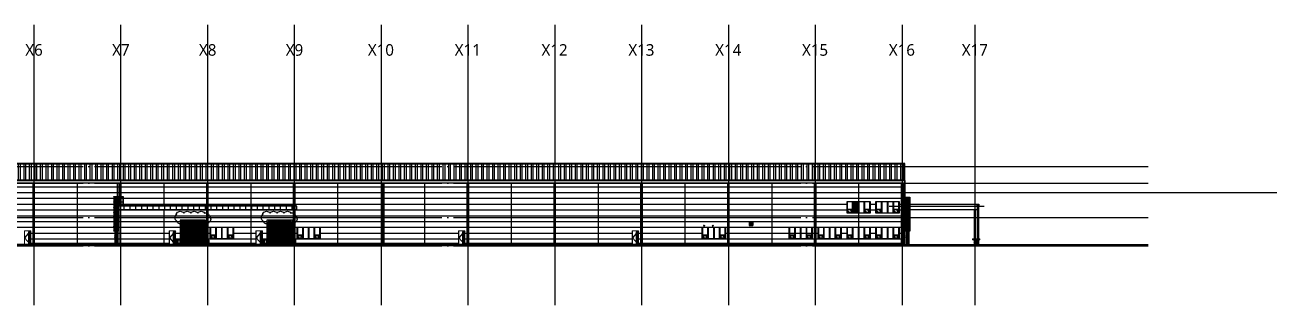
# Model space of a CAD drawing. Header units: millimetres. Extents: x 5734690 to 6791112, y -2208365 to -2031423.
# Drawn here: x 5846649 to 6061588, y -2208365 to -2159975 of the extents above; entities that cross this region are included whole.
import ezdxf
from ezdxf.enums import TextEntityAlignment as Align

# ---------------------------------------------------------------- set-up
doc = ezdxf.new("R2010")
doc.units = ezdxf.units.MM
doc.header["$LTSCALE"] = 1000
for name, pattern in [('CEN', [62, 60, -1, 0, -1]), ('CENTER', [50.8, 31.75, -6.35, 6.35, -6.35]), ('HID', [2.3, 1.5, -0.8])]:
    doc.linetypes.add(name, pattern=pattern)
doc.layers.get('0').update_dxf_attribs({"lineweight": 9})
doc.layers.get('DEFPOINTS').update_dxf_attribs({"color": 140})
doc.layers.add('2-배관명', color=2, linetype='Continuous', plot=False)
doc.layers.add('Defpoint', color=147, linetype='Continuous', plot=False)
for name, color, linetype in [('3ELEV', 3, 'Continuous'), ('6ELEV', 6, 'Continuous'), ('7ELEV', 7, 'Continuous'), ('8', 8, 'Continuous'), ('AA_ELE', 7, 'Continuous'), ('AA_PAWA', 3, 'Continuous'), ('BOLLARD', 8, 'Continuous'), ('CANOPY', 7, 'Continuous'), ('CEN', 1, 'CEN'), ('DRAIN', 5, 'Continuous'), ('E', 15, 'Continuous'), ('FLASHING', 6, 'Continuous'), ('LADDER', 5, 'Continuous'), ('LOUVER', 7, 'Continuous'), ('PAT', 252, 'Continuous'), ('SOLID', 252, 'Continuous'), ('WAL', 3, 'Continuous'), ('WID', 4, 'Continuous'), ('WIN', 142, 'Continuous'), ('WINDOW', 4, 'Continuous'), ('중심선', 1, 'CEN')]:
    doc.layers.add(name, color=color, linetype=linetype)
for name, color, linetype, lineweight in [('7', 7, 'Continuous', 5), ('DOOR', 6, 'Continuous', 13), ('ELE', 6, 'Continuous', 15)]:
    doc.layers.add(name, color=color, linetype=linetype, lineweight=lineweight)
doc.layers.add('REVISED_JSW_20230926', color=7, linetype='Continuous', true_color=0xe6cb18, plot=False)
doc.styles.add('HSG07', font='romans.shx', dxfattribs={"width": 0.7, "bigfont": 'gsg1.shx'})
doc.styles.add('HUMAN', font='malgun.ttf')
doc.styles.add('현대하모니L', font='')
doc.styles.get('현대하모니L').set_extended_font_data('현대하모니 L')

# ---------------------------------------------------------------- blocks, each defined once
blk = doc.blocks.new('zw$B791')
at = {"layer": 'WIN', "color": 8}
for p, q in [((50, 0), (50, 2000)), ((50, 1950), (975, 1950)), ((975, 700), (50, 700)), ((975, 650), (50, 650)), ((975, 50), (50, 50)), ((1025, 1950), (1975, 1950)), ((1975, 50), (1025, 50)), ((2025, 1950), (2975, 1950)), ((2975, 50), (2025, 50)), ((3025, 1950), (3950, 1950)), ((3950, 700), (3025, 700)), ((3950, 650), (3025, 650)), ((3950, 50), (3025, 50)), ((3950, 2000), (3950, 0))]:
    blk.add_line(p, q, dxfattribs=at)
at = {"layer": 'WIN', "color": 4}
blk.add_lwpolyline([(0, 0), (4000, 0), (4000, 2000), (0, 2000)], close=True, dxfattribs=at)
at = {"layer": 'WIN', "color": 1, "linetype": 'HID', "ltscale": 0.3}
for points in [[(975, 50), (512, 650), (50, 50)], [(3950, 50), (3487, 650), (3025, 50)]]:
    blk.add_lwpolyline(points, dxfattribs=at)
at = {"layer": 'WIN', "color": 8}
for points in [[(925, 600), (100, 600), (100, 100), (925, 100)], [(1025, 2000), (975, 2000), (975, 0), (1025, 0)], [(2025, 2000), (1975, 2000), (1975, 0), (2025, 0)], [(3025, 2000), (2975, 2000), (2975, 0), (3025, 0)], [(3900, 600), (3075, 600), (3075, 100), (3900, 100)]]:
    blk.add_lwpolyline(points, close=True, dxfattribs=at)
blk = doc.blocks.new('BOLLARD_EL_1')
at = {"layer": 'SOLID'}
h = blk.add_hatch(color=256, dxfattribs=at)
h.paths.add_polyline_path([(-75, 1014), (-75, 1050), (-111, 1050), (-261, 1200), (-119, 1200), (75, 1006), (75, 864)])
h.paths.add_polyline_path([(75, 14), (75, 156), (-75, 306), (-75, 164)])
h.paths.add_polyline_path([(-75, 589), (-75, 731), (75, 581), (75, 439)])
h.paths.add_polyline_path([(275, 589), (275, 731), (425, 581), (425, 439)])
h.paths.add_polyline_path([(425, 14), (425, 156), (275, 306), (275, 164)])
h.paths.add_polyline_path([(275, 1014), (275, 1125, -0.0892126), (280, 1151), (425, 1006), (425, 864)])
h.paths.add_polyline_path([(-294, 1050), (-436, 1050), (-558, 1172, -0.2256453), (-500, 1200), (-444, 1200)])
h.paths.add_polyline_path([(725, 1125, 0.0202924), (725, 1131), (656, 1200, 0.0202924), (650, 1200), (514, 1200), (663, 1051, 0.3639584), (725, 1125)])
at = {"layer": 'ELE'}
for p, q in [((-575, 1125), (-575, 1125)), ((0, 1200), (-500, 1200)), ((-75, 1050), (-500, 1050)), ((-75, 14), (-75, 1050)), ((75, 14), (75, 1125)), ((275, 14), (275, 1125)), ((350, 1200), (650, 1200)), ((425, 14), (425, 1050)), ((425, 1050), (650, 1050)), ((725, 1125), (725, 1125))]:
    blk.add_line(p, q, dxfattribs=at)
for centre, start, end in [((-500, 1125), 90, 180), ((-500, 1125), 180, 270), ((0, 1125), 0, 90), ((350, 1125), 90, 180), ((650, 1125), 0, 90), ((650, 1125), 270, 0)]:
    blk.add_arc(centre, 75, start, end, dxfattribs=at)
blk.add_point((175, 0), dxfattribs=at)
at = {"layer": 'SOLID'}
for p, q in [((-436, 1050), (-558, 1172)), ((-294, 1050), (-444, 1200)), ((-111, 1050), (-261, 1200)), ((425, 864), (275, 1014)), ((425, 581), (275, 731)), ((425, 439), (275, 589)), ((425, 156), (275, 306)), ((425, 14), (275, 164)), ((425, 1006), (280, 1151)), ((663, 1051), (514, 1200)), ((725, 1131), (656, 1200))]:
    blk.add_line(p, q, dxfattribs=at)
at = {"layer": 'WINDOW'}
for points in [[(-125, 0), (125, 0), (125, 14), (-125, 14)], [(225, 0), (475, 0), (475, 14), (225, 14)]]:
    blk.add_lwpolyline(points, close=True, dxfattribs=at)
blk = doc.blocks.new('A$C4A1D6DD7')
at = {"layer": '6ELEV', "elevation": 0}
blk.add_lwpolyline([(550, 180), (750, 180), (750, 2220), (550, 2220)], close=True, dxfattribs=at)
at = {"layer": '7'}
for p, q in [((870, 863), (782, 858)), ((782, 842), (870, 837))]:
    blk.add_line(p, q, dxfattribs=at)
for centre, radius, start, end in [((782, 850), 7.88, 90, 270), ((870, 850), 18.1, 223.12493, 136.87507), ((870, 850), 13.2, 270, 90)]:
    blk.add_arc(centre, radius, start, end, dxfattribs=at)
at = {"layer": '8'}
for p, q in [((684, 2045), (628, 2113)), ((684, 367), (628, 435)), ((664, 2054), (638, 2086)), ((694, 1049), (638, 1117)), ((664, 375), (638, 408)), ((679, 2063), (647, 2101)), ((679, 385), (647, 423)), ((674, 1057), (648, 1090)), ((689, 1067), (657, 1105))]:
    blk.add_line(p, q, dxfattribs=at)
at = {"layer": '8', "elevation": 0}
blk.add_lwpolyline([(560, 190), (740, 190), (740, 2210), (560, 2210)], close=True, dxfattribs=at)
at = {"layer": 'DOOR'}
for p, q in [((-24, 2362), (-124, 2362)), ((-120, 0), (-120, 2400)), ((-120, 2370), (920, 2370)), ((-115, 30), (-115, 2370)), ((915, 30), (915, 2370)), ((920, 0), (920, 2400)), ((-24, 26), (-124, 26)), ((-115, 30), (915, 30))]:
    blk.add_line(p, q, dxfattribs=at)
at = {"layer": 'DOOR', "color": 1}
for p, q in [((765, 850), (896, 850)), ((782, 867), (782, 832)), ((870, 876), (870, 824))]:
    blk.add_line(p, q, dxfattribs=at)
at = {"layer": 'DOOR'}
blk.add_lwpolyline([(-150, 0), (950, 0), (950, 2400), (-150, 2400)], close=True, dxfattribs=at)
at = {"layer": 'E', "color": 1}
for p, q in [((920, 2370), (-115, 1200)), ((-115, 1200), (915, 30))]:
    blk.add_line(p, q, dxfattribs=at)
blk = doc.blocks.new('BOLLARD_EL_2')
at = {"layer": 'BOLLARD'}
for p, q in [((-700, 665), (-132, 992)), ((-700, 485), (-500, 600)), ((-700, 365), (-500, 480)), ((-700, 185), (-500, 300)), ((-700, 65), (-500, 180)), ((-685, 793), (-327, 1000)), ((-127, 769), (47, 870)), ((-100, 665), (91, 775)), ((-100, 485), (100, 600)), ((-100, 365), (100, 480)), ((-100, 185), (100, 300)), ((-100, 65), (100, 180))]:
    blk.add_line(p, q, dxfattribs=at)
blk.add_lwpolyline([(100, 700), (100, 0), (-100, 0), (-100, 700, 0.4142136), (-200, 800), (-400, 800, 0.4142136), (-500, 700), (-500, 0), (-700, 0), (-700, 700, -0.4142136), (-400, 1000), (-200, 1000, -0.4142136)], format="xyb", close=True, dxfattribs=at)
blk = doc.blocks.new('CANOPY_EL_1')
at = {"color": 8, "linetype": 'Continuous', "lineweight": -3}
for p, q in [((-425, 6930), (30425, 6930)), ((-425, 6900), (-425, 6930)), ((600, 6900), (600, 6200)), ((1600, 6900), (1600, 6200)), ((2600, 6900), (2600, 6200)), ((3600, 6900), (3600, 6200)), ((4600, 6900), (4600, 6200)), ((5600, 6900), (5600, 6200)), ((6600, 6900), (6600, 6200)), ((7600, 6900), (7600, 6200)), ((8600, 6900), (8600, 6200)), ((9600, 6900), (9600, 6200)), ((10600, 6900), (10600, 6200)), ((11600, 6900), (11600, 6200)), ((12600, 6900), (12600, 6200)), ((13600, 6900), (13600, 6200)), ((14600, 6900), (14600, 6200)), ((15600, 6900), (15600, 6200)), ((16600, 6900), (16600, 6200)), ((17600, 6900), (17600, 6200)), ((18600, 6900), (18600, 6200)), ((19600, 6900), (19600, 6200)), ((20600, 6900), (20600, 6200)), ((21600, 6900), (21600, 6200)), ((22600, 6900), (22600, 6200)), ((23600, 6900), (23600, 6200)), ((24600, 6900), (24600, 6200)), ((25600, 6900), (25600, 6200)), ((26600, 6900), (26600, 6200)), ((27600, 6900), (27600, 6200)), ((28600, 6900), (28600, 6200)), ((29600, 6900), (29600, 6200))]:
    blk.add_line(p, q, dxfattribs=at)
at = {"layer": 'DRAIN'}
for points in [[(-10, 10900), (10, 10900), (10, 10500), (-10, 10500)], [(14990, 10900), (15010, 10900), (15010, 10500), (14990, 10500)], [(29990, 10900), (30010, 10900), (30010, 10500), (29990, 10500)], [(100, 10700), (-100, 10700), (-100, 7130), (100, 7130)], [(15100, 10700), (14900, 10700), (14900, 7130), (15100, 7130)], [(30100, 10700), (29900, 10700), (29900, 7130), (30100, 7130)], [(-10, 7300), (10, 7300), (10, 6900), (-10, 6900)], [(14990, 7300), (15010, 7300), (15010, 6900), (14990, 6900)], [(29990, 7300), (30010, 7300), (30010, 6900), (29990, 6900)]]:
    blk.add_lwpolyline(points, close=True, dxfattribs=at)
at = {"layer": 'WAL'}
for p, q in [((30425, 6830), (-425, 6830)), ((-425, 6270), (30425, 6270))]:
    blk.add_line(p, q, dxfattribs=at)
for points in [[(30425, 6830), (30425, 6900), (-425, 6900), (-425, 6830)], [(-400, 6830), (-400, 6270)], [(30400, 6830), (30400, 6270)], [(-425, 6270), (-425, 6200), (30425, 6200), (30425, 6270)]]:
    blk.add_lwpolyline(points, dxfattribs=at)
at = {"layer": '중심선', "lineweight": -2}
for p in [(12135, 6900), (13415, 6900)]:
    blk.add_point(p, dxfattribs=at)
blk = doc.blocks.new('LADDER_EL_1')
at = {"layer": 'DEFPOINTS'}
for p, q in [((-240, 8100), (240, 8100)), ((-240, 7800), (240, 7800)), ((-240, 7500), (240, 7500)), ((-240, 7200), (240, 7200)), ((-240, 6900), (240, 6900)), ((-240, 6600), (240, 6600)), ((0, 8300), (0, 0)), ((-240, 6300), (240, 6300)), ((-240, 6000), (240, 6000)), ((-240, 5700), (240, 5700)), ((-240, 5400), (240, 5400)), ((-240, 5100), (240, 5100)), ((-240, 4800), (240, 4800)), ((-240, 4500), (240, 4500)), ((-240, 4200), (240, 4200)), ((-240, 3900), (240, 3900)), ((-240, 3600), (240, 3600)), ((-240, 3300), (240, 3300)), ((-240, 3000), (240, 3000)), ((-240, 2700), (240, 2700)), ((-240, 2400), (240, 2400)), ((-240, 2100), (240, 2100)), ((-240, 1800), (240, 1800)), ((-240, 1500), (240, 1500)), ((-240, 1200), (240, 1200)), ((-240, 900), (240, 900)), ((-240, 600), (240, 600)), ((-240, 300), (240, 300))]:
    blk.add_line(p, q, dxfattribs=at)
at = {"layer": 'LADDER'}
for p, q in [((-350, 8300), (-350, 2400)), ((-325, 8240), (-325, 2400)), ((-206, 8240), (-206, 0)), ((-200, 8240), (-200, 0)), ((200, 8240), (200, 0)), ((206, 8240), (206, 0)), ((325, 8240), (325, 2400)), ((350, 8300), (350, 2400))]:
    blk.add_line(p, q, dxfattribs=at)
for points in [[(-350, 8300), (350, 8300), (350, 8240), (-350, 8240)], [(-350, 7400), (350, 7400), (350, 7340), (-350, 7340)], [(-200, 8110), (200, 8110), (200, 8090), (-200, 8090)], [(-200, 7810), (200, 7810), (200, 7790), (-200, 7790)], [(-200, 7510), (200, 7510), (200, 7490), (-200, 7490)], [(-200, 7210), (200, 7210), (200, 7190), (-200, 7190)], [(-200, 6910), (200, 6910), (200, 6890), (-200, 6890)], [(-200, 6610), (200, 6610), (200, 6590), (-200, 6590)], [(-350, 6400), (350, 6400), (350, 6340), (-350, 6340)], [(-350, 5600), (350, 5600), (350, 5540), (-350, 5540)], [(-350, 4800), (350, 4800), (350, 4740), (-350, 4740)], [(-200, 6310), (200, 6310), (200, 6290), (-200, 6290)], [(-200, 6010), (200, 6010), (200, 5990), (-200, 5990)], [(-200, 5710), (200, 5710), (200, 5690), (-200, 5690)], [(-200, 5410), (200, 5410), (200, 5390), (-200, 5390)], [(-200, 5110), (200, 5110), (200, 5090), (-200, 5090)], [(-200, 4810), (200, 4810), (200, 4790), (-200, 4790)], [(-200, 4510), (200, 4510), (200, 4490), (-200, 4490)], [(-350, 4000), (350, 4000), (350, 3940), (-350, 3940)], [(-350, 3200), (350, 3200), (350, 3140), (-350, 3140)], [(-350, 2400), (350, 2400), (350, 2340), (-350, 2340)], [(-200, 4210), (200, 4210), (200, 4190), (-200, 4190)], [(-200, 3910), (200, 3910), (200, 3890), (-200, 3890)], [(-200, 3610), (200, 3610), (200, 3590), (-200, 3590)], [(-200, 3310), (200, 3310), (200, 3290), (-200, 3290)], [(-200, 3010), (200, 3010), (200, 2990), (-200, 2990)], [(-200, 2710), (200, 2710), (200, 2690), (-200, 2690)], [(-200, 2410), (200, 2410), (200, 2390), (-200, 2390)], [(-200, 2110), (200, 2110), (200, 2090), (-200, 2090)], [(-200, 1810), (200, 1810), (200, 1790), (-200, 1790)], [(-200, 1510), (200, 1510), (200, 1490), (-200, 1490)], [(-200, 1210), (200, 1210), (200, 1190), (-200, 1190)], [(-200, 910), (200, 910), (200, 890), (-200, 890)], [(-200, 610), (200, 610), (200, 590), (-200, 590)], [(-200, 310), (200, 310), (200, 290), (-200, 290)]]:
    blk.add_lwpolyline(points, close=True, dxfattribs=at)
for points in [[(-30, 8300), (30, 8300)], [(30, 8240), (30, 2460), (-30, 2460), (-30, 8240)]]:
    blk.add_lwpolyline(points, dxfattribs=at)
blk = doc.blocks.new('LADDER_EL_4')
at = {"layer": 'DEFPOINTS'}
for p, q in [((-240, 6900), (240, 6900)), ((-240, 6600), (240, 6600)), ((0, 8200), (0, 0)), ((-240, 6300), (240, 6300)), ((-240, 6000), (240, 6000)), ((-240, 5700), (240, 5700)), ((-240, 5400), (240, 5400)), ((-240, 5100), (240, 5100)), ((-240, 4800), (240, 4800)), ((-240, 4500), (240, 4500)), ((-240, 4200), (240, 4200)), ((-240, 3900), (240, 3900)), ((-240, 3600), (240, 3600)), ((-240, 3300), (240, 3300)), ((-240, 3000), (240, 3000)), ((-240, 2700), (240, 2700)), ((-240, 2400), (240, 2400)), ((-240, 2100), (240, 2100)), ((-240, 1800), (240, 1800)), ((-240, 1500), (240, 1500)), ((-240, 1200), (240, 1200)), ((-240, 900), (240, 900)), ((-240, 600), (240, 600)), ((-240, 300), (240, 300))]:
    blk.add_line(p, q, dxfattribs=at)
at = {"layer": 'LADDER'}
for p, q in [((-350, 8200), (-350, 2400)), ((-325, 8140), (-325, 2400)), ((-206, 8140), (-206, 0)), ((-200, 8140), (-200, 0)), ((200, 8140), (200, 0)), ((206, 8140), (206, 0)), ((325, 8140), (325, 2400)), ((350, 8200), (350, 2400))]:
    blk.add_line(p, q, dxfattribs=at)
for points in [[(-350, 8200), (350, 8200), (350, 8140), (-350, 8140)], [(-350, 7200), (350, 7200), (350, 7140), (-350, 7140)], [(-200, 6910), (200, 6910), (200, 6890), (-200, 6890)], [(-200, 6610), (200, 6610), (200, 6590), (-200, 6590)], [(-350, 6400), (350, 6400), (350, 6340), (-350, 6340)], [(-350, 5600), (350, 5600), (350, 5540), (-350, 5540)], [(-350, 4800), (350, 4800), (350, 4740), (-350, 4740)], [(-200, 6310), (200, 6310), (200, 6290), (-200, 6290)], [(-200, 6010), (200, 6010), (200, 5990), (-200, 5990)], [(-200, 5710), (200, 5710), (200, 5690), (-200, 5690)], [(-200, 5410), (200, 5410), (200, 5390), (-200, 5390)], [(-200, 5110), (200, 5110), (200, 5090), (-200, 5090)], [(-200, 4810), (200, 4810), (200, 4790), (-200, 4790)], [(-200, 4510), (200, 4510), (200, 4490), (-200, 4490)], [(-350, 4000), (350, 4000), (350, 3940), (-350, 3940)], [(-350, 3200), (350, 3200), (350, 3140), (-350, 3140)], [(-350, 2400), (350, 2400), (350, 2340), (-350, 2340)], [(-200, 4210), (200, 4210), (200, 4190), (-200, 4190)], [(-200, 3910), (200, 3910), (200, 3890), (-200, 3890)], [(-200, 3610), (200, 3610), (200, 3590), (-200, 3590)], [(-200, 3310), (200, 3310), (200, 3290), (-200, 3290)], [(-200, 3010), (200, 3010), (200, 2990), (-200, 2990)], [(-200, 2710), (200, 2710), (200, 2690), (-200, 2690)], [(-200, 2410), (200, 2410), (200, 2390), (-200, 2390)], [(-200, 2110), (200, 2110), (200, 2090), (-200, 2090)], [(-200, 1810), (200, 1810), (200, 1790), (-200, 1790)], [(-200, 1510), (200, 1510), (200, 1490), (-200, 1490)], [(-200, 1210), (200, 1210), (200, 1190), (-200, 1190)], [(-200, 910), (200, 910), (200, 890), (-200, 890)], [(-200, 610), (200, 610), (200, 590), (-200, 590)], [(-200, 310), (200, 310), (200, 290), (-200, 290)]]:
    blk.add_lwpolyline(points, close=True, dxfattribs=at)
for points in [[(-30, 8200), (30, 8200)], [(30, 8140), (30, 2460), (-30, 2460), (-30, 8140)]]:
    blk.add_lwpolyline(points, dxfattribs=at)
blk = doc.blocks.new('c-sec')
h = blk.add_hatch()
h.set_pattern_fill('ANSI31', color=16, scale=0.05, style=0)
h.set_pattern_definition([(45, (-0.5, 3e-17), (-0.112253, 0.112253), [])])
h.paths.add_polyline_path([(0.5, 0, -1), (0, 0, 1), (-0.5, 0, 1)])
at = {"color": 16, "linetype": 'CENTER', "ltscale": 0.1}
for p, q in [((-0.5, 0), (0.5, 0)), ((0, 0.5), (0, -0.5))]:
    blk.add_line(p, q, dxfattribs=at)
at = {"linetype": 'Continuous'}
blk.add_circle((0, 0), 0.5, dxfattribs=at)
at = {"color": 16, "linetype": 'Continuous'}
for centre, start, end in [((-0.25, 0), 0, 180), ((0.25, 0), 180, 0)]:
    blk.add_arc(centre, 0.25, start, end, dxfattribs=at)
blk = doc.blocks.new('*U18')
at = {"xscale": 150, "yscale": 150, "zscale": 150}
blk.add_blockref('c-sec', (0, 0), dxfattribs=at)
at = {"layer": '2-배관명', "style": 'HSG07', "width": 0.8}
blk.add_text('덕트(150A) ', height=5, dxfattribs=at).set_placement((0, 0), align=Align.TOP_RIGHT)
at = {"layer": '2-배관명', "style": 'HSG07', "width": 0.7}
blk.add_attdef('배관명칭', text='', height=10, dxfattribs=at).set_placement((0, 0), align=Align.TOP_LEFT)

msp = doc.modelspace()

# ---------------------------------------------------------------- hatches: boundary and pattern name
at = {"layer": 'AA_ELE'}
h = msp.add_hatch(color=10, dxfattribs=at)
h.dxf.hatch_style = 1
h.paths.add_polyline_path([(5990278, -2191523.6), (5990169.7, -2191711.1), (5990061.5, -2191523.6)])
at = {"layer": 'AA_PAWA'}
h = msp.add_hatch(color=254, dxfattribs=at)
h.dxf.hatch_style = 1
h.paths.add_polyline_path([(5990644.7, -2192423.6), (5989694.7, -2192423.6), (5989694.7, -2190523.6), (5990644.7, -2190523.6)])
h.paths.add_polyline_path([(5990278, -2191523.6), (5990169.7, -2191711.1), (5990061.5, -2191523.6)], flags=16)
edge = h.paths.add_edge_path(flags=16)
edge.add_arc((5989794.7, -2190623.6), 15, -180, 180, ccw=False)
at = {"layer": 'PAT'}
h = msp.add_hatch(dxfattribs=at)
h.set_pattern_fill('ANSI32', color=256, scale=100, angle=45)
h.set_pattern_definition([(90, (6114167.5, -2186806.1), (-952.5, 6e-14), []), (90, (6114485, -2186488.6), (-952.5, 6e-14), [])])
h.paths.add_polyline_path([(5772894.7, -2183963.6), (5772894.7, -2186783.6), (5998444.7, -2186783.6), (5998444.7, -2183963.6)])
h = msp.add_hatch(dxfattribs=at)
h.set_pattern_fill('_USER', color=256, scale=100, pattern_type=0)
h.set_pattern_definition([(0, (11646839.43, -4302677.41), (0, 100), [])])
h.paths.add_polyline_path([(5873669.7, -2197923.6), (5873669.7, -2193923.6), (5877669.7, -2193923.6), (5877669.7, -2197923.6)])
h = msp.add_hatch(dxfattribs=at)
h.set_pattern_fill('_USER', color=256, scale=100, pattern_type=0)
h.set_pattern_definition([(0, (11661839.43, -4302677.41), (0, 100), [])])
h.paths.add_polyline_path([(5888669.7, -2197923.6), (5888669.7, -2193923.6), (5892669.7, -2193923.6), (5892669.7, -2197923.6)])
at = {"layer": 'WID'}
h = msp.add_hatch(dxfattribs=at)
h.set_pattern_fill('ANSI31', color=250, scale=30, angle=135)
h.set_pattern_definition([(180, (0, -28.84), (-1e-14, -95.25), [])])
h.paths.add_polyline_path([(5972323.1, -2194173.6), (5972323.1, -2194573.6), (5971823.1, -2194573.6), (5971823.1, -2194173.6)])

# ---------------------------------------------------------------- linework, layer by layer
at = {"layer": '3ELEV'}
msp.add_lwpolyline([(5772694.7, -2186823.6), (5998644.7, -2186823.6), (5998644.7, -2197923.6), (5772694.7, -2197923.6), (5772694.7, -2186823.6)], dxfattribs=at)
msp.add_lwpolyline([(5772844.7, -2197923.6), (5998494.7, -2197923.6), (5998494.7, -2198123.6), (5772844.7, -2198123.6)], close=True, dxfattribs=at)
at = {"layer": '7ELEV'}
msp.add_lwpolyline([(5772694.7, -2186823.6), (5998644.7, -2186823.6), (5998644.7, -2183923.6), (5772694.7, -2183923.6)], dxfattribs=at)
at = {"layer": 'AA_ELE', "color": 10}
msp.add_circle((5989794.7, -2190623.6), 15, dxfattribs=at)
at = {"layer": 'CANOPY'}
msp.add_lwpolyline([(5772694.7, -2187223.6), (5998644.7, -2187223.6), (5998644.7, -2186823.6), (5772694.7, -2186823.6)], dxfattribs=at)
for points in [[(6011169.7, -2191923.6), (5998644.7, -2191923.6), (5998644.7, -2190923.6), (6011169.7, -2190923.6)], [(6010919.7, -2191923.6), (6010619.7, -2191923.6), (6010619.7, -2198123.6), (6010919.7, -2198123.6)], [(6011169.7, -2190923.6), (6011469.7, -2190923.6), (6011469.7, -2191223.6), (6011169.7, -2191223.6)]]:
    msp.add_lwpolyline(points, close=True, dxfattribs=at)
at = {"layer": 'CEN'}
for p, q in [((5848169.7, -2159974.5), (5848169.7, -2208365.5)), ((5863169.7, -2159974.5), (5863169.7, -2208365.5)), ((5878169.7, -2159974.5), (5878169.7, -2208365.5)), ((5893169.7, -2159974.5), (5893169.7, -2208365.5)), ((5908169.7, -2159974.5), (5908169.7, -2208365.5)), ((5923169.7, -2159974.5), (5923169.7, -2208365.5)), ((5938169.7, -2159974.5), (5938169.7, -2208365.5)), ((5953169.7, -2159974.5), (5953169.7, -2208365.5)), ((5968169.7, -2159974.5), (5968169.7, -2208365.5)), ((5983169.7, -2159974.5), (5983169.7, -2208365.5)), ((5998169.7, -2159974.5), (5998169.7, -2208365.5)), ((6010769.7, -2159974.5), (6010769.7, -2208365.5)), ((5734690, -2184423.6), (6040680, -2184423.6)), ((5734690, -2187323.6), (6040680, -2187323.6)), ((6012336.9, -2191323.6), (5995964.6, -2191323.6)), ((5734690, -2193223.6), (6040680, -2193223.6)), ((5734690, -2197923.6), (6040680, -2197923.6)), ((5734690, -2198123.6), (6040680, -2198123.6))]:
    msp.add_line(p, q, dxfattribs=at)
at = {"layer": 'DEFPOINTS'}
msp.add_line((5734690, -2188923.6), (6791112.4, -2188923.6), dxfattribs=at)
at = {"layer": 'DRAIN'}
msp.add_line((6011219.7, -2197923.6), (6011419.7, -2197923.6), dxfattribs=at)
for points in [[(5848069.7, -2187223.6), (5848269.7, -2187223.6), (5848269.7, -2197923.6), (5848069.7, -2197923.6)], [(5862669.7, -2187223.6), (5862869.7, -2187223.6), (5862869.7, -2197923.6), (5862669.7, -2197923.6)], [(5878069.7, -2187223.6), (5878269.7, -2187223.6), (5878269.7, -2197923.6), (5878069.7, -2197923.6)], [(5893069.7, -2187223.6), (5893269.7, -2187223.6), (5893269.7, -2197923.6), (5893069.7, -2197923.6)], [(5908469.7, -2187223.6), (5908669.7, -2187223.6), (5908669.7, -2197923.6), (5908469.7, -2197923.6)], [(5923069.7, -2187223.6), (5923269.7, -2187223.6), (5923269.7, -2197923.6), (5923069.7, -2197923.6)], [(5938069.7, -2187223.6), (5938269.7, -2187223.6), (5938269.7, -2197923.6), (5938069.7, -2197923.6)], [(5953069.7, -2187223.6), (5953269.7, -2187223.6), (5953269.7, -2197923.6), (5953069.7, -2197923.6)], [(5968069.7, -2187223.6), (5968269.7, -2187223.6), (5968269.7, -2197923.6), (5968069.7, -2197923.6)], [(5983069.7, -2187223.6), (5983269.7, -2187223.6), (5983269.7, -2197923.6), (5983069.7, -2197923.6)], [(5998069.7, -2187223.6), (5998269.7, -2187223.6), (5998269.7, -2197923.6), (5998069.7, -2197923.6)]]:
    msp.add_lwpolyline(points, close=True, dxfattribs=at)
for points in [[(6011219.7, -2191223.6), (6011219.7, -2197923.6)], [(6011419.7, -2197923.6), (6011419.7, -2191223.6)]]:
    msp.add_lwpolyline(points, dxfattribs=at)
at = {"layer": 'FLASHING'}
for p, q in [((5998644.7, -2183963.6), (5998444.7, -2183963.6)), ((5998444.7, -2187223.6), (5998444.7, -2197923.6)), ((5871569.7, -2197723.6), (5847669.7, -2197723.6)), ((5873469.7, -2197723.6), (5872669.7, -2197723.6)), ((5886569.7, -2197723.6), (5877869.7, -2197723.6)), ((5888469.7, -2197723.6), (5887669.7, -2197723.6)), ((5888469.7, -2197723.6), (5887669.7, -2197723.6)), ((5888469.7, -2197723.6), (5887669.7, -2197723.6)), ((5921569.7, -2197723.6), (5892869.7, -2197723.6)), ((5951569.7, -2197723.6), (5922669.7, -2197723.6)), ((5998444.7, -2197723.6), (5952669.7, -2197723.6))]:
    msp.add_line(p, q, dxfattribs=at)
msp.add_lwpolyline([(5772694.7, -2186783.6), (5998444.7, -2186783.6), (5998444.7, -2183963.6), (5772694.7, -2183963.6)], dxfattribs=at)
for points in [[(5772894.7, -2183963.6), (5998444.7, -2183963.6), (5998444.7, -2186783.6), (5772894.7, -2186783.6)], [(5873469.7, -2197923.6), (5877869.7, -2197923.6), (5877869.7, -2193723.6), (5873469.7, -2193723.6)], [(5888469.7, -2197923.6), (5892869.7, -2197923.6), (5892869.7, -2193723.6), (5888469.7, -2193723.6)]]:
    msp.add_lwpolyline(points, close=True, dxfattribs=at)
at = {"layer": 'LADDER', "lineweight": -3}
for points in [[(5862719.7, -2189623.6), (5863619.7, -2189623.6), (5863619.7, -2191193.6)], [(5862719.7, -2189683.6), (5863559.7, -2189683.6), (5863559.7, -2191193.6)]]:
    msp.add_lwpolyline(points, dxfattribs=at)
msp.add_lwpolyline([(5862719.7, -2190523.6), (5863559.7, -2190523.6), (5863559.7, -2190583.6), (5862719.7, -2190583.6)], close=True, dxfattribs=at)
at = {"layer": 'PAT'}
for p, q in [((5772894.7, -2186823.6), (5998444.7, -2186823.6)), ((5772894.7, -2186823.6), (5998444.7, -2186823.6)), ((5772894.7, -2187923.6), (5998444.7, -2187923.6)), ((5855664.7, -2187223.6), (5855664.7, -2197923.6)), ((5855674.7, -2187223.6), (5855674.7, -2197923.6)), ((5870664.7, -2187223.6), (5870664.7, -2191223.6)), ((5870664.7, -2187223.6), (5870664.7, -2191223.6)), ((5870674.7, -2187223.6), (5870674.7, -2191223.6)), ((5870674.7, -2187223.6), (5870674.7, -2191223.6)), ((5885664.7, -2187223.6), (5885664.7, -2197923.6)), ((5885674.7, -2187223.6), (5885674.7, -2197923.6)), ((5900664.7, -2187223.6), (5900664.7, -2197923.6)), ((5900674.7, -2187223.6), (5900674.7, -2197923.6)), ((5915664.7, -2187223.6), (5915664.7, -2197923.6)), ((5915674.7, -2187223.6), (5915674.7, -2197923.6)), ((5930664.7, -2187223.6), (5930664.7, -2197923.6)), ((5930674.7, -2187223.6), (5930674.7, -2197923.6)), ((5945664.7, -2187223.6), (5945664.7, -2197923.6)), ((5945674.7, -2187223.6), (5945674.7, -2197923.6)), ((5960664.7, -2187223.6), (5960664.7, -2197923.6)), ((5960674.7, -2187223.6), (5960674.7, -2197923.6)), ((5975664.7, -2187223.6), (5975664.7, -2197923.6)), ((5975674.7, -2187223.6), (5975674.7, -2197923.6)), ((5990664.7, -2187223.6), (5990664.7, -2190473.6)), ((5990674.7, -2187223.6), (5990674.7, -2190473.6)), ((5778419.7, -2188923.6), (5998444.7, -2188923.6)), ((5778419.7, -2189923.6), (5998444.7, -2189923.6)), ((5783869.7, -2190923.6), (5987669.7, -2190923.6)), ((5783869.7, -2191923.6), (5987669.7, -2191923.6)), ((5870664.7, -2191923.6), (5870664.7, -2197923.6)), ((5870664.7, -2191923.6), (5870664.7, -2197923.6)), ((5870674.7, -2191923.6), (5870674.7, -2197923.6)), ((5870674.7, -2191923.6), (5870674.7, -2197923.6)), ((5987669.7, -2190923.6), (5988669.7, -2190923.6)), ((5987669.7, -2191923.6), (5988669.7, -2191923.6)), ((5992669.7, -2190923.6), (5993669.7, -2190923.6)), ((5992669.7, -2191923.6), (5993669.7, -2191923.6)), ((5997669.7, -2190923.6), (5998444.7, -2190923.6)), ((5997669.7, -2191923.6), (5998444.7, -2191923.6)), ((5772894.7, -2193923.6), (5873469.7, -2193923.6)), ((5778419.7, -2192923.6), (5893169.7, -2192923.6)), ((5877869.7, -2193923.6), (5888469.7, -2193923.6)), ((5892869.7, -2193923.6), (5998444.7, -2193923.6)), ((5893169.7, -2192923.6), (5998444.7, -2192923.6)), ((5990664.7, -2192473.6), (5990664.7, -2194923.6)), ((5990674.7, -2192473.6), (5990674.7, -2194923.6)), ((5776879.7, -2194923.6), (5873469.7, -2194923.6)), ((5847669.7, -2195923.6), (5871569.7, -2195923.6)), ((5872669.7, -2195923.6), (5873469.7, -2195923.6)), ((5877869.7, -2194923.6), (5888469.7, -2194923.6)), ((5877869.7, -2195923.6), (5878669.7, -2195923.6)), ((5882669.7, -2195923.6), (5886569.7, -2195923.6)), ((5887669.7, -2195923.6), (5888469.7, -2195923.6)), ((5892869.7, -2194923.6), (5998444.7, -2194923.6)), ((5892869.7, -2195923.6), (5893669.7, -2195923.6)), ((5897669.7, -2195923.6), (5921569.7, -2195923.6)), ((5922669.7, -2195923.6), (5951569.7, -2195923.6)), ((5952669.7, -2195923.6), (5963669.7, -2195923.6)), ((5967669.7, -2195923.6), (5983669.7, -2195923.6)), ((5987669.7, -2195923.6), (5988669.7, -2195923.6)), ((5992669.7, -2195923.6), (5993669.7, -2195923.6)), ((5997669.7, -2195923.6), (5998444.7, -2195923.6)), ((5847669.7, -2196923.6), (5871569.7, -2196923.6)), ((5872669.7, -2196923.6), (5873469.7, -2196923.6)), ((5877869.7, -2196923.6), (5886569.7, -2196923.6)), ((5887669.7, -2196923.6), (5888469.7, -2196923.6)), ((5887669.7, -2196923.6), (5888469.7, -2196923.6)), ((5887669.7, -2196923.6), (5888469.7, -2196923.6)), ((5892869.7, -2196923.6), (5921569.7, -2196923.6)), ((5922669.7, -2196923.6), (5951569.7, -2196923.6)), ((5952669.7, -2196923.6), (5998444.7, -2196923.6)), ((5990664.7, -2196923.6), (5990664.7, -2197923.6)), ((5990674.7, -2196923.6), (5990674.7, -2197923.6))]:
    msp.add_line(p, q, dxfattribs=at)
at = {"layer": 'REVISED_JSW_20230926', "lineweight": -3}
for points in [[(5872899.1, -2192462.6, -0.5), (5874099.1, -2192462.6, -0.5), (5875299.1, -2192462.6, -0.5), (5876499.1, -2192462.6, -0.5), (5877699.1, -2192462.6, -0.5), (5878449.4, -2192912.2, -0.5), (5878449.4, -2194112.2, -0.5), (5877359.3, -2194222.1, -0.5), (5876159.3, -2194222.1, -0.5), (5874959.3, -2194222.1, -0.5), (5873759.3, -2194222.1, -0.5), (5872899.1, -2193882.4, -0.5), (5872899.1, -2192682.4, -0.5)], [(5887808.3, -2192462.6, -0.5), (5889008.3, -2192462.6, -0.5), (5890208.3, -2192462.6, -0.5), (5891408.3, -2192462.6, -0.5), (5892608.3, -2192462.6, -0.5), (5893358.7, -2192912.2, -0.5), (5893358.7, -2194112.2, -0.5), (5892268.6, -2194222.1, -0.5), (5891068.6, -2194222.1, -0.5), (5889868.6, -2194222.1, -0.5), (5888668.6, -2194222.1, -0.5), (5887808.3, -2193882.4, -0.5), (5887808.3, -2192682.4, -0.5)]]:
    msp.add_lwpolyline(points, format="xyb", close=True, dxfattribs=at)
at = {"layer": 'WID'}
for p, q in [((5971773.1, -2194123.6), (5971773.1, -2194623.6)), ((5971773.1, -2194123.6), (5972373.1, -2194123.6)), ((5972373.1, -2194123.6), (5972373.1, -2194623.6)), ((5971773.1, -2194623.6), (5972373.1, -2194623.6))]:
    msp.add_line(p, q, dxfattribs=at)
for points in [[(5971773.1, -2194623.6), (5972373.1, -2194623.6), (5972373.1, -2194123.6), (5971773.1, -2194123.6)], [(5971823.1, -2194573.6), (5972323.1, -2194573.6), (5972323.1, -2194173.6), (5971823.1, -2194173.6)]]:
    msp.add_lwpolyline(points, close=True, dxfattribs=at)
at = {"layer": 'WINDOW'}
for points in [[(5873669.7, -2197923.6), (5877669.7, -2197923.6), (5877669.7, -2193923.6), (5873669.7, -2193923.6)], [(5888669.7, -2197923.6), (5892669.7, -2197923.6), (5892669.7, -2193923.6), (5888669.7, -2193923.6)]]:
    msp.add_lwpolyline(points, close=True, dxfattribs=at)

# ---------------------------------------------------------------- block references
at = {"xscale": -1}
for p in [(5992669.7, -2192473.6), (5997669.7, -2192473.6), (5882669.7, -2196923.6), (5897669.7, -2196923.6), (5967669.7, -2196923.6), (5982669.7, -2196923.6), (5987669.7, -2196923.6), (5992669.7, -2196923.6), (5997669.7, -2196923.6)]:
    msp.add_blockref('zw$B791', p, dxfattribs=at)
for p in [(5846719.7, -2197923.6), (5871719.7, -2197923.6), (5886719.7, -2197923.6), (5921719.7, -2197923.6), (5951719.7, -2197923.6)]:
    msp.add_blockref('A$C4A1D6DD7', p)
at = {"layer": '6ELEV', "xscale": -1}
msp.add_blockref('BOLLARD_EL_1', (6011044.7, -2198123.6), dxfattribs=at)
at = {"layer": 'DRAIN'}
for name, p in [('CANOPY_EL_1', (5863169.7, -2198123.6)), ('BOLLARD_EL_2', (5873569.7, -2197923.6)), ('BOLLARD_EL_2', (5888569.7, -2197923.6))]:
    msp.add_blockref(name, p, dxfattribs=at)
at = {"layer": 'DRAIN', "xscale": -1}
for p in [(5877769.7, -2197923.6), (5892769.7, -2197923.6)]:
    msp.add_blockref('BOLLARD_EL_2', p, dxfattribs=at)
at = {"layer": 'LADDER'}
msp.add_blockref('LADDER_EL_1', (5862369.7, -2197923.6), dxfattribs=at)
at = {"layer": 'LADDER', "lineweight": -3}
msp.add_blockref('LADDER_EL_4', (5999149.7, -2197923.6), dxfattribs=at)
at = {"layer": 'LOUVER'}
for p, values in [((5963969.7, -2194648.6), {'배관명칭': 'OA'}), ((5965469.7, -2194648.6), {'배관명칭': 'EA'})]:
    msp.add_blockref('*U18', p, dxfattribs=at).add_auto_attribs(values)

# ---------------------------------------------------------------- texts
at = {"layer": 'Defpoint', "lineweight": -2, "style": '현대하모니L'}
for s, p in [('OA. 150A', (5963899.4, -2194814.5)), ('EA. 150A', (5965465.7, -2194814.5))]:
    msp.add_text(s, height=50, dxfattribs=at).set_placement(p, align=Align.MIDDLE)
at = {"layer": 'DEFPOINTS', "style": 'HUMAN'}
for s, p in [('X6', (5846716.9, -2165299.5)), ('X7', (5861716.9, -2165299.5)), ('X8', (5876716.9, -2165299.5)), ('X9', (5891716.9, -2165299.5)), ('X10', (5905896.9, -2165299.5)), ('X11', (5920896.9, -2165299.5)), ('X12', (5935896.9, -2165299.5)), ('X13', (5950896.9, -2165299.5)), ('X14', (5965896.9, -2165299.5)), ('X15', (5980896.9, -2165299.5)), ('X16', (5995896.9, -2165299.5)), ('X17', (6008496.9, -2165299.5))]:
    msp.add_text(s, height=2000, dxfattribs=at).set_placement(p)

doc.saveas('drawing.dxf')
